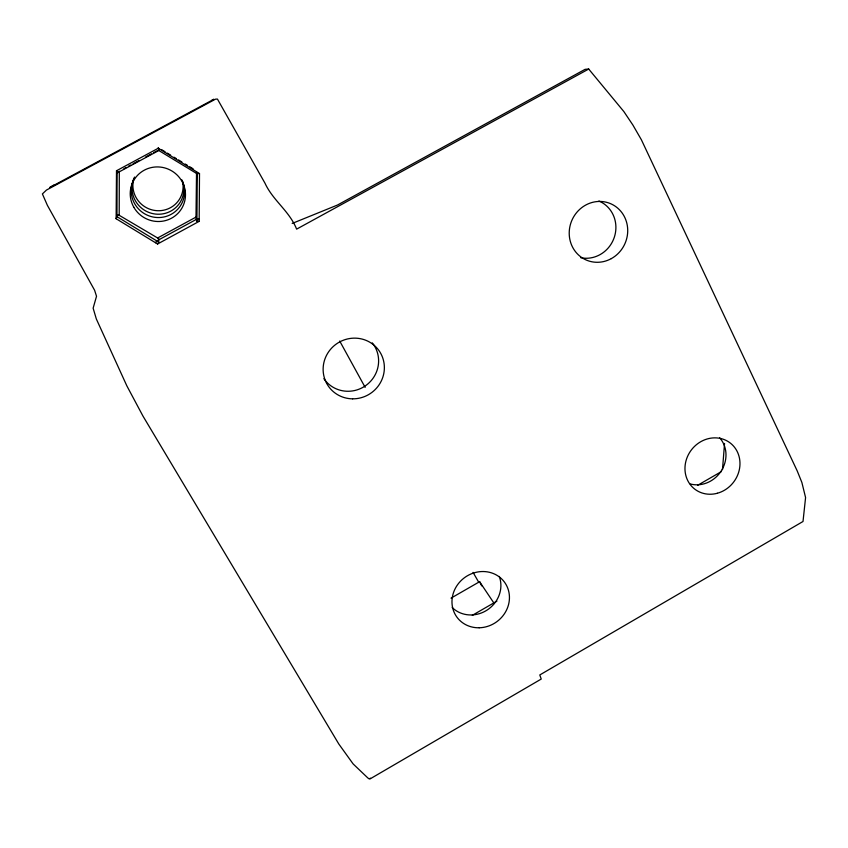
<?xml version="1.0" encoding="UTF-8"?>
<svg xmlns="http://www.w3.org/2000/svg" width="848" height="848" viewBox="0 0 848 848"><rect width="100%" height="100%" fill="white"/><g stroke="black" fill="none" stroke-linecap="round" stroke-linejoin="round"><path stroke-width="1.27" d="M116.494 170.755L116.134 218.742L157.569 244.001L199.163 221.36L199.503 173.586L158.279 148.241L116.494 170.755L117.628 172.727L159.392 150.213L158.29 147.626M157.569 244.001L158.714 242.115L158.724 238.627L118.084 214.639L116.134 218.742L116.971 216.505L117.077 171.126M119.197 215.297L119.314 171.169M196.927 221.307L197.266 173.522L196.535 172.165L195.983 218.349L196.927 221.307L199.163 221.36M722.485 469.707L724.552 443.43M117.628 172.727L118.19 171.773M116.971 216.505L118.084 214.639M155.523 242.729L156.668 240.843L117.268 216.844M369.993 778.952L541.225 679.057L539.794 674.955L803.014 521.488L805.579 497.553L801.869 482.438L797.247 470.99L641.395 139.793L632.894 125.048L623.874 111.586L588.703 69.048L296.63 229.13C289.359 210.972 272.929 200.552 264.968 183.157L217.427 99.046L215.487 99.174L46.439 190.079L42.4 193.927L47.371 205.301L94.594 290.228L96.524 296.27L93.132 308.174L96.343 318.996L126.85 385.861L142.93 416.018L338.787 743.982L353.118 763.91L367.831 777.945L369.071 778.867L370.512 778.21M472.304 615.341L496.917 601.137M697.734 485.247L721.266 471.668M451.019 598.147L479.608 581.696L494.183 603.479M157.633 237.981L196.005 217.099M157.611 240.472L197.012 219.028M123.903 168.699L126.193 167.469M128.483 166.229L130.772 165M133.062 163.759L138.796 160.675M145.665 156.975L151.4 153.88M153.689 152.651L157.124 150.796M159.392 149.577L158.269 150.181L196.524 173.427M292.189 223.437L337.462 205.046L585.109 69.335L588.703 69.048M196.937 218.922L199.174 218.975M197.266 173.522L199.503 173.586M53.816 185.044L49.756 187.525L213.844 99.29L212.233 99.873M161.661 149.683L165.031 151.728M167.279 153.096L170.649 155.142M174.02 157.198L176.267 158.565M178.515 159.933L181.885 161.979M185.256 164.024L187.503 165.392M189.751 166.759L193.121 168.805M156.668 240.843L158.714 242.115M473.057 572.368L478.855 582.481M158.279 148.241L159.392 150.213M339.709 341.044L365.149 387.366M479.608 581.696L481.717 585.894M372.304 342.878A30.136 29.32 -35.6 0 1 366.198 385.246A30.136 29.32 -35.6 0 1 323.862 378.653M598.889 201.018A29.903 28.302 -66.9 0 1 614.418 236.931A29.903 28.302 -66.9 0 1 580.785 257.728M183.083 182.744A26.087 25.493 30 0 1 155.47 214.067A26.087 25.493 30 0 1 134.514 177.158M719.623 437.748A28.397 25.991 -52.9 0 1 721.277 470.873A28.397 25.991 -52.9 0 1 690.272 483.975M499.281 576.439A28.8 26.701 -36.9 0 1 487.324 609.924A28.8 26.701 -36.9 0 1 452.185 607.507M182.627 181.493A25.27 24.687 30.6 0 1 157.145 210.696A25.27 24.687 30.6 0 1 133.772 178.854M181.737 179.702A26.86 26.246 29.5 0 1 157.092 217.523A26.86 26.246 29.5 0 1 134.853 177.37M352.62 398.836A30.931 30.051 -35.9 0 0 380.816 353.552A30.931 30.051 -35.9 0 0 327.805 353.065A30.931 30.051 -35.9 0 0 352.62 398.836M479.184 627.774A29.521 27.295 -37 0 0 506.32 585.046A29.521 27.295 -37 0 0 456.616 586.138A29.521 27.295 -37 0 0 479.184 627.774M717.323 493.26A29.108 26.553 -52.8 0 0 733.499 446.037A29.108 26.553 -52.8 0 0 686.594 458.863A29.108 26.553 -52.8 0 0 717.323 493.26M611.313 258.619A30.687 28.97 -66.6 0 0 614.8 205.937A30.687 28.97 -66.6 0 0 569.284 231.038A30.687 28.97 -66.6 0 0 611.313 258.619M133.804 207.209A27.793 27.157 28.8 0 0 181.673 208.523A27.793 27.157 28.8 0 0 158.078 166.929A27.793 27.157 28.8 0 0 133.804 207.209"/></g></svg>
